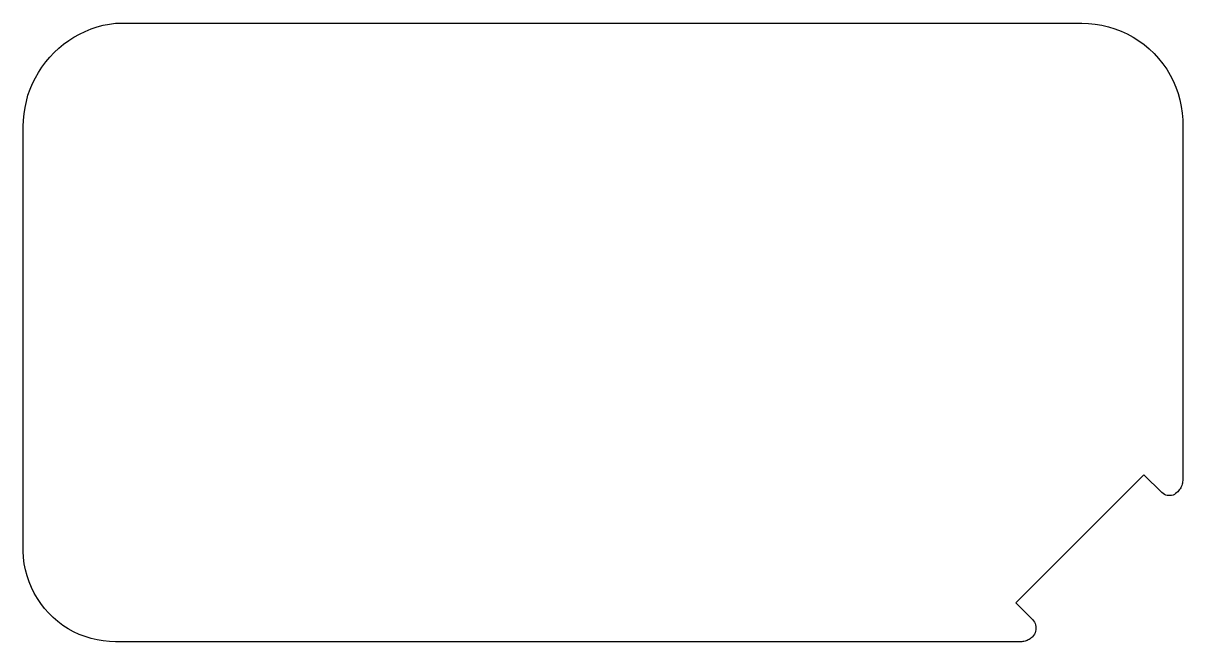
# Model space of a CAD drawing. Header units: metres. Extents: x 0 to 120, y 0 to 64.
import ezdxf

# ---------------------------------------------------------------- set-up
doc = ezdxf.new("R2010")
doc.units = ezdxf.units.M

msp = doc.modelspace()

# ---------------------------------------------------------------- linework, layer by layer
at = {"layer": 'Layer0'}
msp.add_polyline3d([(104.55, 0.65, 0), (104.45, 0.53, 0), (104.37, 0.45, 0), (104.28, 0.37, 0), (104.19, 0.31, 0), (104.09, 0.24, 0), (103.99, 0.19, 0), (103.89, 0.14, 0), (103.78, 0.1, 0), (103.67, 0.06, 0), (103.56, 0.03, 0), (103.44, 0.02, 0), (103.33, 0, 0), (103.21, 0, 0), (9.56, 0, 0), (8.91, 0.02, 0), (8.27, 0.09, 0), (7.64, 0.19, 0), (7.01, 0.34, 0), (6.4, 0.54, 0), (5.8, 0.77, 0), (5.21, 1.04, 0), (4.65, 1.35, 0), (4.11, 1.7, 0), (3.59, 2.09, 0), (3.1, 2.51, 0), (2.64, 2.96, 0), (2.21, 3.44, 0), (1.82, 3.95, 0), (1.46, 4.48, 0), (1.13, 5.04, 0), (0.85, 5.61, 0), (0.6, 6.21, 0), (0.39, 6.82, 0), (0.23, 7.44, 0), (0.11, 8.07, 0), (0.03, 8.71, 0), (-0.01, 9.36, 0), (0, 10, 0), (0, 53.32, 0), (0.02, 53.97, 0), (0.08, 54.62, 0), (0.18, 55.27, 0), (0.32, 55.91, 0), (0.49, 56.54, 0), (0.71, 57.16, 0), (0.96, 57.76, 0), (1.25, 58.35, 0), (1.57, 58.91, 0), (1.93, 59.46, 0), (2.32, 59.99, 0), (2.74, 60.49, 0), (3.19, 60.96, 0), (3.67, 61.4, 0), (4.17, 61.82, 0), (4.7, 62.2, 0), (5.25, 62.56, 0), (5.82, 62.87, 0), (6.41, 63.15, 0), (7.02, 63.4, 0), (7.64, 63.61, 0), (8.27, 63.78, 0), (8.91, 63.91, 0), (9.56, 64, 0), (109.56, 64, 0), (110.25, 63.98, 0), (110.94, 63.91, 0), (111.63, 63.79, 0), (112.3, 63.63, 0), (112.97, 63.43, 0), (113.61, 63.18, 0), (114.24, 62.89, 0), (114.85, 62.56, 0), (115.44, 62.19, 0), (116, 61.78, 0), (116.53, 61.34, 0), (117.03, 60.86, 0), (117.5, 60.35, 0), (117.93, 59.8, 0), (118.33, 59.23, 0), (118.68, 58.64, 0), (119, 58.02, 0), (119.28, 57.39, 0), (119.51, 56.74, 0), (119.7, 56.07, 0), (119.84, 55.39, 0), (119.94, 54.7, 0), (119.99, 54.01, 0), (120, 53.32, 0), (120, 16.81, 0), (120, 16.68, 0), (119.98, 16.55, 0), (119.96, 16.42, 0), (119.93, 16.3, 0), (119.89, 16.17, 0), (119.84, 16.05, 0), (119.78, 15.94, 0), (119.72, 15.83, 0), (119.64, 15.72, 0), (119.56, 15.62, 0), (119.47, 15.53, 0), (119.38, 15.44, 0), (119.26, 15.34, 0), (119.13, 15.25, 0), (118.99, 15.18, 0), (118.84, 15.14, 0), (118.69, 15.12, 0), (118.53, 15.12, 0), (118.38, 15.14, 0), (118.23, 15.18, 0), (118.09, 15.25, 0), (117.84, 15.43, 0), (115.98, 17.29, 0), (102.72, 4.03, 0), (104.45, 2.3, 0), (104.64, 2.04, 0), (104.71, 1.89, 0), (104.76, 1.74, 0), (104.79, 1.58, 0), (104.8, 1.41, 0), (104.79, 1.25, 0), (104.76, 1.09, 0), (104.71, 0.94, 0), (104.64, 0.79, 0), (104.55, 0.65, 0)], dxfattribs=at)

doc.saveas('drawing.dxf')
